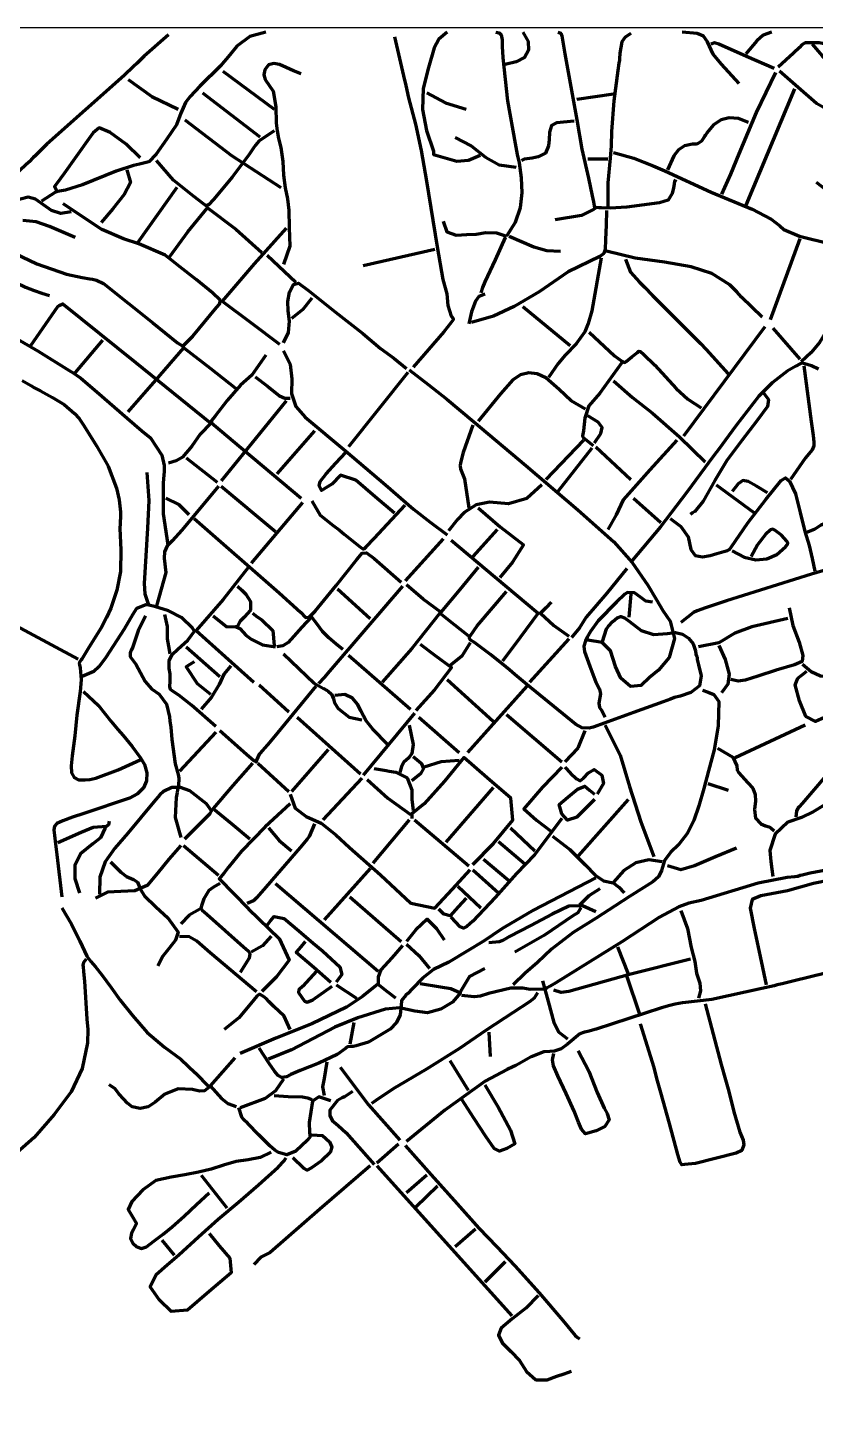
# Model space of a CAD drawing. Header units: inches. Extents: x 0 to 120, y 0 to 120.
# Drawn here: x 49.3 to 87.7, y 53 to 120 of the extents above; entities that cross this region are included whole.
import ezdxf

# ---------------------------------------------------------------- set-up
doc = ezdxf.new("R2010")
doc.units = ezdxf.units.IN
doc.header["$MEASUREMENT"] = 0
doc.layers.add('Calque 1', color=7, linetype='Continuous')

msp = doc.modelspace()

# ---------------------------------------------------------------- linework, layer by layer
msp.add_lwpolyline([(0, 0), (0, 120), (120, 120), (120, 0), (0, 0)])
at = {"layer": 'Calque 1', "color": 7, "lineweight": 70, "true_color": 0xffffff}
for points in [[(56.186, 119.646), (54.996, 118.612), (54.719, 118.337), (54.65, 118.268), (54.477, 118.098), (54.022, 117.664), (52.143, 115.994), (50.269, 114.32), (49.817, 113.883), (49.665, 113.731), (49.652, 113.719), (49.6, 113.674), (49.408, 113.468), (48.789, 112.897), (48.258, 112.68), (47.64, 112.201), (47.066, 111.642), (46.831, 111.45), (46.778, 111.352), (46.914, 110.834)], [(60.92, 119.778), (60.133, 119.565), (59.498, 119.098), (59.171, 118.671), (58.708, 118.141), (57.707, 117.154), (57.227, 116.641), (57.013, 116.355), (56.782, 115.839), (56.566, 115.273), (56.09, 114.556), (55.583, 113.841), (55.221, 113.457), (54.768, 113.343), (54.474, 113.281), (53.636, 113.009), (52.004, 112.349), (51.166, 112.09), (50.779, 112.013), (50.679, 111.989), (50.004, 111.558)], [(67.167, 119.547), (67.611, 117.649), (67.722, 117.174), (67.863, 116.586), (68.188, 115.297), (68.472, 114.012), (68.729, 112.525), (69.244, 109.325), (69.53, 107.742), (69.719, 107.039), (69.764, 106.481), (69.927, 105.96), (70.021, 105.844), (70.028, 105.768), (69.935, 105.651), (69.575, 105.186), (68.088, 103.47)], [(69.732, 119.778), (69.337, 119.437), (69.111, 119.005), (68.827, 118.062), (68.564, 117.032), (68.543, 116.008), (68.724, 114.993), (69.071, 113.99), (69.074, 113.823), (70.209, 113.504), (70.776, 113.543), (71.343, 113.794)], [(72.099, 119.778), (72.271, 119.742), (72.366, 119.653), (72.414, 119.401), (72.41, 119.283), (72.41, 119.259), (72.412, 119.207), (72.418, 119.074), (72.448, 118.543), (72.677, 116.438), (73.041, 114.35), (73.148, 113.829), (73.233, 113.414), (73.342, 112.683), (73.369, 111.949), (73.281, 111.224), (73.044, 110.52), (72.625, 109.848)], [(73.414, 119.778), (73.674, 119.326), (73.697, 118.897), (73.497, 118.546), (73.086, 118.331), (72.56, 118.199)], [(75.124, 119.778), (75.259, 119.723), (75.315, 119.601), (75.455, 118.713), (75.755, 117.115), (76.036, 115.512), (76.293, 114.089), (76.606, 112.663), (76.797, 111.808), (76.849, 111.519), (76.9, 111.229)], [(78.675, 119.712), (78.396, 119.537), (78.239, 119.305), (78.139, 118.753), (78.121, 118.478), (78.113, 118.414), (78.09, 118.27), (78.034, 117.903), (77.843, 116.427), (77.729, 114.945), (77.71, 114.249), (77.669, 113.644), (77.557, 112.439), (77.557, 111.229)], [(83.936, 117.279), (83.087, 118.218), (82.68, 118.709), (82.392, 119.308), (82.206, 119.575), (81.901, 119.703), (81.174, 119.778)], [(85.514, 119.778), (85.107, 119.627), (84.806, 119.35), (84.265, 118.725)], [(85.645, 118.002), (84.297, 118.593), (82.952, 119.191), (82.747, 119.253), (82.555, 119.186)], [(89.591, 118.923), (87.828, 119.262), (87.375, 119.259), (87.151, 119.249), (86.992, 119.159), (86.873, 119.027), (86.582, 118.759), (85.843, 118.068)], [(87.487, 119.186), (87.981, 118.629), (88.521, 118.117), (89.088, 117.516), (89.171, 116.851), (88.605, 116.226), (88.445, 116.116), (88.262, 115.987), (87.707, 116.301), (86.809, 117.085), (85.908, 117.871)], [(62.63, 117.739), (62.268, 117.898), (61.904, 118.054), (61.578, 118.205), (61.311, 118.258), (61.038, 118.178), (60.864, 117.948), (60.816, 117.695), (60.889, 117.466), (61.275, 116.905), (61.407, 116.147), (61.424, 115.37), (61.464, 114.977), (61.532, 114.595), (61.653, 114.161), (61.742, 113.485), (61.77, 112.809), (61.854, 112.201), (61.976, 111.658), (62.042, 111.106), (62.054, 110.275), (62.083, 109.353), (61.775, 108.467)], [(54.213, 117.476), (55.366, 116.645), (56.646, 116.029)], [(58.816, 117.871), (61.315, 116.029)], [(85.711, 117.805), (84.767, 115.858), (83.931, 113.861), (83.516, 112.87), (83.081, 111.887)], [(57.83, 116.818), (60.624, 114.681)], [(68.746, 116.818), (69.66, 116.329), (70.653, 116.029)], [(77.82, 116.753), (76.045, 116.49)], [(86.632, 117.016), (84.265, 111.361)], [(56.975, 115.503), (59.243, 113.765), (61.644, 112.215)], [(75.913, 115.438), (75.06, 115.365), (74.808, 115.225), (74.719, 114.912), (74.699, 114.532), (74.668, 114.243), (74.517, 113.881), (74.158, 113.705), (73.866, 113.649), (73.48, 113.594), (73.349, 113.531)], [(84.396, 115.372), (83.903, 115.569), (83.458, 115.612), (83.058, 115.508), (82.697, 115.263), (82.371, 114.883), (82.295, 114.768), (82.262, 114.715), (82.238, 114.673), (82.114, 114.473), (81.919, 114.333), (81.855, 114.324), (81.673, 114.324), (81.277, 114.237), (80.983, 114.041), (80.764, 113.763), (80.451, 113.07)], [(54.805, 113.662), (54.118, 114.327), (53.347, 114.89), (52.806, 115.121), (52.524, 114.873), (52.307, 114.582), (51.699, 113.743), (51.098, 112.898), (50.753, 112.415), (50.641, 112.27), (50.728, 112.084)], [(61.315, 114.977), (60.571, 114.469), (60.419, 114.276), (60.303, 114.111), (60.103, 113.829), (59.274, 112.714), (58.372, 111.639), (58.13, 111.379), (58.008, 111.324), (57.886, 111.417), (57.391, 111.787), (56.42, 112.57), (55.594, 113.531)], [(70.127, 114.648), (70.901, 114.248), (71.607, 113.694), (72.263, 113.323), (73.086, 113.202)], [(77.82, 113.925), (78.822, 113.647), (79.306, 113.45), (79.749, 113.272), (80.321, 113.028), (82.58, 111.991), (84.575, 111.168), (85.494, 110.67), (85.917, 110.342), (86.113, 110.173), (86.877, 109.846), (87.394, 109.725), (88.262, 109.501), (89.986, 108.993)], [(77.557, 113.596), (76.571, 113.596)], [(54.147, 113.07), (54.328, 112.465), (54.029, 111.874), (53.475, 111.184), (52.898, 110.506)], [(80.845, 112.61), (80.8, 112.487), (80.783, 112.425), (80.775, 112.374), (80.746, 112.198), (80.687, 111.92), (80.493, 111.596), (80.065, 111.464), (78.483, 111.264), (77.66, 111.206), (77.246, 111.221), (77.137, 111.231), (77.006, 111.24), (76.981, 111.233), (76.971, 111.226), (76.86, 111.138), (76.272, 110.852), (74.993, 110.637)], [(56.58, 112.215), (54.673, 109.519)], [(87.684, 112.478), (88.171, 112.094), (88.701, 111.791), (89.848, 111.343), (90.361, 111.059), (90.87, 110.685), (90.262, 109.351), (90.005, 108.666), (89.854, 107.941), (89.128, 106.891), (88.51, 105.766), (87.841, 104.677), (87.437, 104.18), (86.961, 103.733)], [(51.451, 111.032), (50.936, 110.954), (50.484, 111.104), (49.717, 111.655), (49.352, 111.738), (48.978, 111.642), (48.717, 111.497), (48.183, 111.227), (47.071, 110.803), (45.935, 110.437), (45.374, 110.238), (45.077, 110.124), (44.32, 109.646), (43.231, 107.974)], [(48.38, 109.16), (49.774, 108.503), (51.224, 108.002), (51.977, 107.83), (52.362, 107.768), (52.482, 107.751), (52.683, 107.708), (53.024, 107.54), (55.419, 105.623), (56.612, 104.66), (56.884, 104.498), (57.047, 104.651), (57.357, 104.974), (58.523, 106.374), (58.674, 106.55), (58.695, 106.728), (58.322, 107.084), (57.527, 107.743), (56.709, 108.377), (56.305, 108.699), (56.012, 108.923), (54.744, 109.473), (53.989, 109.712), (52.945, 110.171), (51.057, 111.426)], [(51.648, 109.782), (50.393, 110.324), (49.743, 110.538), (49.097, 110.602)], [(56.252, 108.862), (57.12, 110.061), (58.076, 111.228), (59.457, 110.184), (60.723, 109.059)], [(69.535, 110.571), (69.716, 110.055), (70.175, 109.889), (70.691, 109.933), (71.146, 109.946), (71.62, 110.032), (72.135, 110.013), (72.625, 109.848)], [(77.491, 111.098), (77.464, 110.387), (77.438, 109.677), (77.42, 109.202), (77.354, 108.996), (77.163, 108.861), (75.623, 108.107), (74.209, 107.139), (72.992, 106.419), (71.987, 105.949), (70.916, 105.64)], [(61.907, 110.243), (60.341, 108.504), (58.799, 106.688), (60.208, 105.624), (61.578, 104.587)], [(72.56, 109.782), (72.072, 108.695), (71.561, 107.619), (71.454, 107.354), (71.376, 107.086)], [(72.757, 109.848), (73.959, 109.324), (74.587, 109.153), (75.256, 109.125)], [(86.895, 109.717), (85.448, 105.771)], [(48.755, 108.73), (48.617, 108.641), (48.463, 108.599), (48.247, 108.602), (47.965, 108.581), (47.8, 108.402), (47.825, 108.145), (47.98, 107.915), (48.319, 107.766), (48.779, 107.582), (49.231, 107.366), (49.639, 107.203), (50.018, 107.077), (50.399, 106.955)], [(60.986, 108.928), (62.367, 107.612)], [(69.14, 109.191), (65.655, 108.401)], [(77.228, 108.796), (76.781, 106.218), (76.588, 105.598), (76.432, 105.19), (76.004, 104.613), (75.479, 104.057), (75.136, 103.657), (74.664, 102.976)], [(85.054, 105.903), (84.061, 106.883), (83.821, 107.136), (83.481, 107.48), (82.603, 108.033), (81.602, 108.352), (80.302, 108.58), (78.881, 108.77), (77.491, 109.125)], [(78.412, 108.73), (78.659, 108.101), (79.1, 107.606), (79.335, 107.373), (79.719, 106.963), (80.675, 105.996), (81.642, 105.039), (82.053, 104.62), (82.329, 104.329), (83.41, 103.141)], [(61.775, 104.653), (62.011, 105.161), (62.059, 105.703), (62.005, 106.219), (61.982, 106.674), (62.061, 107.129), (62.257, 107.497), (62.512, 107.566), (63.007, 107.187), (64.312, 106.146), (65.632, 105.118), (66.5, 104.38), (67.148, 103.918), (67.759, 103.404)], [(49.478, 104.522), (50.796, 106.427), (50.866, 106.476), (51.035, 106.562), (54.594, 103.693), (58.242, 100.752), (57.722, 100.218), (57.313, 99.62), (56.854, 99.1), (56.556, 98.914), (56.186, 98.801)], [(63.156, 106.823), (62.719, 106.274), (62.17, 105.837)], [(71.573, 107.021), (71.269, 106.914), (71.119, 106.689), (70.926, 106.158), (70.784, 105.574)], [(46.763, 106.034), (49.838, 104.249), (51.349, 103.312), (51.538, 103.195), (51.61, 103.15), (51.713, 103.081), (51.916, 102.934), (52.692, 102.268), (54.173, 100.994), (54.881, 100.376), (55.312, 100.038), (55.863, 99.183), (55.975, 98.683), (55.974, 98.402), (55.957, 98.217), (55.924, 97.841), (55.92, 96.328), (56.153, 94.822)], [(73.414, 106.429), (75.716, 104.522)], [(85.185, 105.442), (81.24, 100.116)], [(85.58, 105.377), (86.895, 103.864)], [(52.964, 104.785), (51.648, 103.207)], [(76.637, 105.179), (77.883, 104.025), (78.235, 103.765), (78.381, 103.7), (78.45, 103.756), (78.722, 103.975), (78.993, 104.193), (79.061, 104.248), (79.134, 104.227), (79.281, 104.104), (79.831, 103.57), (80.871, 102.435), (81.44, 101.919), (82.095, 101.497)], [(54.213, 101.3), (55.557, 102.84), (56.929, 104.412), (58.204, 103.416), (59.441, 102.45)], [(60.92, 104.061), (60.237, 103.077), (59.676, 102.604), (59.039, 101.854), (58.435, 101.064), (58.265, 100.879), (58.275, 100.761), (58.482, 100.586), (59.312, 99.887), (62.63, 97.091)], [(61.775, 104.259), (62.099, 103.611), (62.182, 102.91), (62.166, 102.184), (62.376, 101.554), (62.829, 101.038), (64.795, 99.404), (66.741, 97.747), (68.092, 96.567), (68.907, 95.936), (69.732, 95.316)], [(67.825, 103.207), (64.932, 99.59)], [(67.891, 103.338), (68.804, 102.626), (69.714, 101.911), (71.023, 100.826), (73.566, 98.684), (76.095, 96.526), (77.84, 94.976), (78.73, 93.965), (79.498, 92.869), (79.908, 92.18), (80.231, 91.636), (80.584, 91.108), (80.794, 90.272), (80.537, 89.345), (80.011, 88.72), (79.58, 88.363), (79.168, 87.986), (78.652, 87.927), (78.189, 88.339), (77.921, 88.903), (77.68, 89.673), (77.28, 90.081), (76.571, 90.186)], [(76.472, 101.431), (75.773, 101.835), (75.192, 102.389), (74.528, 102.958), (74.114, 103.148), (73.705, 103.196), (73.308, 103.101), (72.93, 102.859), (72.328, 102.172), (71.244, 100.839)], [(78.215, 103.667), (77.162, 102.212), (76.632, 101.584), (76.434, 100.996), (76.363, 100.379), (76.327, 100.135), (76.372, 100.028), (76.834, 99.656)], [(87.802, 103.382), (87.456, 103.534), (87.136, 103.638), (86.987, 103.661), (86.914, 103.641), (86.694, 103.526), (86.281, 103.276), (85.544, 102.706), (84.901, 102.061), (83.788, 100.636), (83.261, 99.902), (82.992, 99.539), (82.679, 99.127), (81.405, 97.41), (80.113, 95.707), (78.741, 94.066)], [(87.092, 103.535), (87.441, 100.823), (87.539, 100.146), (87.573, 99.84), (87.567, 99.637), (87.484, 99.451), (87.169, 99.052), (86.435, 98.012)], [(49.066, 102.817), (49.482, 102.578), (49.664, 102.474), (49.956, 102.315), (50.543, 101.998), (51.106, 101.648), (51.61, 101.223), (51.83, 100.97), (51.929, 100.831), (52.059, 100.629), (52.678, 99.65), (53.238, 98.647), (53.652, 97.586), (53.779, 97.024), (53.838, 96.435), (53.839, 96.13), (53.832, 95.974), (53.825, 95.87), (53.815, 95.613), (53.866, 94.581), (53.843, 93.536), (53.661, 92.621), (53.376, 91.75), (53.169, 91.292), (52.904, 90.792), (52.313, 89.822), (52.008, 89.342), (51.96, 89.267), (51.95, 89.253), (51.93, 89.223), (51.857, 89.111), (51.843, 89.051), (51.846, 89.018), (51.855, 88.983), (51.891, 88.837), (51.94, 88.257), (51.887, 87.682), (51.714, 86.537), (51.629, 85.534), (51.502, 84.556), (51.45, 84.077), (51.47, 83.734), (51.589, 83.511), (51.81, 83.397), (52.135, 83.384), (52.35, 83.413), (52.64, 83.477), (53.738, 83.884), (54.805, 84.367)], [(60.394, 103.009), (60.989, 102.553), (61.573, 102.083), (61.833, 101.969), (62.104, 101.957)], [(77.82, 102.812), (78.75, 101.994), (79.727, 101.233), (81.041, 100.085), (82.292, 98.867)], [(85.119, 102.22), (85.371, 101.901), (85.315, 101.553), (84.815, 100.88), (84.075, 99.91), (83.346, 98.93), (82.754, 97.95), (82.182, 96.956), (81.783, 96.456), (81.677, 96.377), (81.568, 96.302)], [(61.907, 101.826), (58.75, 97.946)], [(70.981, 100.642), (70.511, 99.319), (70.382, 98.818), (70.362, 98.664), (70.38, 98.517), (70.451, 98.366), (70.584, 98.032), (70.784, 96.631)], [(76.9, 99.787), (77.214, 100.242), (77.282, 100.543), (77.076, 100.795), (76.571, 101.102)], [(63.288, 100.379), (61.446, 98.275)], [(76.374, 99.919), (74.532, 98.012)], [(80.911, 99.919), (79.589, 98.478), (78.291, 97.016), (77.954, 96.291), (77.557, 95.579)], [(67.167, 96.368), (66.229, 97.168), (65.288, 97.969), (64.549, 98.217), (64.124, 97.78), (63.617, 97.47), (63.503, 97.699), (63.554, 97.912), (63.852, 98.275), (64.325, 98.803), (64.8, 99.327)], [(76.768, 99.524), (75.124, 97.42)], [(76.965, 99.59), (78.675, 98.012)], [(57.041, 99.064), (58.553, 97.88)], [(55.134, 98.34), (55.228, 96.989), (55.157, 95.642), (55, 92.948), (55.024, 92.439), (55.199, 91.962)], [(80.582, 96.105), (81.095, 95.714), (81.453, 95.212), (81.591, 94.597), (81.804, 94.302), (82.159, 94.248), (82.526, 94.305), (82.861, 94.4), (83.195, 94.501), (83.368, 94.55), (83.464, 94.605), (83.555, 94.715), (84.369, 95.897), (85.24, 97.036), (85.977, 97.955), (86.199, 98.084), (86.396, 97.932), (86.685, 97.31), (86.913, 96.392), (87.132, 95.469), (87.352, 94.791), (87.489, 94.167), (87.618, 93.54)], [(85.317, 97.354), (84.791, 97.683), (84.386, 97.912), (84.12, 97.959), (83.894, 97.802), (83.607, 97.42)], [(58.619, 97.683), (56.824, 95.537), (56.355, 95.017), (56.119, 94.77), (55.992, 94.486), (55.978, 94.172), (56.057, 93.485), (55.594, 91.863)], [(58.75, 97.683), (61.381, 95.48)], [(74.335, 97.749), (73.609, 97.081), (72.722, 96.825), (71.801, 96.896), (71.147, 96.77), (70.565, 96.4), (70.237, 96.06), (69.798, 95.513)], [(82.818, 97.749), (84.659, 96.401)], [(56.054, 97.091), (56.677, 96.787), (57.172, 96.302)], [(62.696, 96.894), (60.197, 93.935)], [(63.156, 96.96), (63.565, 96.264), (64.187, 95.773), (64.506, 95.535), (64.733, 95.339), (65.128, 95.018), (65.531, 94.704), (65.631, 94.624), (65.698, 94.629), (65.798, 94.725), (66.178, 95.128), (67.693, 96.762)], [(71.244, 96.631), (72.321, 95.701), (73.451, 94.833), (72.909, 93.987), (72.297, 93.244)], [(78.807, 97.091), (80.122, 95.907)], [(57.435, 96.105), (61.567, 92.491), (62.596, 91.542), (62.85, 91.297), (63.031, 91.311), (63.313, 91.605), (64.344, 92.847), (65.34, 94.112), (65.602, 94.419), (65.819, 94.433), (66.189, 94.169), (67.496, 93.014)], [(98.14, 96.433), (94.297, 95.333), (93.33, 95.082), (92.659, 94.902), (91.615, 94.615), (87.458, 93.403), (83.331, 92.096), (82.303, 91.755), (81.895, 91.616), (81.714, 91.528), (81.108, 91.041)], [(87.224, 95.447), (87.602, 95.584), (87.687, 95.631), (87.926, 95.801), (88.374, 95.978), (88.727, 95.708), (88.884, 95.484), (88.937, 95.4), (89.131, 95.053)], [(72.165, 95.579), (70.981, 94.263)], [(83.607, 94.526), (84.181, 94.229), (84.748, 94.102), (85.287, 94.142), (85.777, 94.35), (86.2, 94.722), (86.293, 94.841), (86.308, 94.913), (86.26, 94.998), (86.006, 95.291), (85.676, 95.536), (85.584, 95.595), (85.463, 95.549), (85.221, 95.332), (84.834, 94.828), (84.528, 94.263)], [(69.535, 95.118), (67.693, 93.08)], [(69.929, 95.053), (72.054, 93.27), (74.171, 91.494), (73.282, 90.313), (72.428, 89.167)], [(60.066, 93.737), (58.836, 92.173), (57.523, 90.658), (58.937, 89.393), (60.329, 88.148)], [(71.244, 93.737), (70.345, 92.656), (69.427, 91.552), (68.574, 92.178), (67.759, 92.883)], [(78.478, 93.672), (77.498, 92.482), (76.495, 91.313), (76.178, 90.783), (75.782, 90.318)], [(59.539, 92.817), (59.741, 92.623), (59.936, 92.424), (60.177, 92.065), (60.17, 91.641), (59.865, 91.306), (59.66, 91.108), (59.539, 90.844)], [(67.562, 92.817), (65.787, 90.745), (64.011, 88.674), (63.749, 88.377), (63.485, 88.082)], [(64.406, 92.685), (65.984, 91.239)], [(77.294, 90.121), (77.483, 90.732), (77.579, 90.87), (77.799, 91.101), (78.008, 91.279), (78.182, 91.337), (78.365, 91.277), (78.603, 91.1), (79.175, 90.665), (79.781, 90.467), (80.451, 90.515), (80.837, 90.555), (81.188, 90.474), (81.482, 90.288), (81.699, 90.012), (81.819, 89.66), (81.834, 89.523), (81.838, 89.504), (81.865, 89.43), (81.891, 89.356), (81.901, 89.244), (81.957, 88.981), (82.098, 88.459), (82.008, 87.964), (81.597, 87.634), (81.067, 87.466), (80.799, 87.39), (80.594, 87.317), (80.237, 87.187), (78.806, 86.67), (77.377, 86.149), (77.021, 86.016), (76.886, 85.965), (76.837, 85.948), (76.65, 85.899), (76.308, 85.914), (75.974, 86.103), (73.606, 88.026), (73.024, 88.518), (72.772, 88.737), (72.592, 88.892), (71.85, 89.493), (71.058, 90.066), (70.85, 90.207), (70.804, 90.295), (70.878, 90.417), (71.196, 90.88), (72.625, 92.554)], [(79.727, 92.028), (79.396, 92.08), (79.137, 92.285), (78.844, 92.492), (78.515, 92.509), (78.375, 92.428), (77.97, 92.03), (77.08, 91.124), (76.701, 90.61), (76.541, 90.326), (76.46, 90.153), (76.383, 89.887), (76.42, 89.634), (76.67, 88.918), (76.96, 88.144), (77.142, 87.801), (77.192, 87.567), (77.11, 87.125), (77.147, 86.909), (77.237, 86.782), (77.426, 86.438)], [(58.487, 85.978), (57.304, 87.023), (56.686, 87.512), (56.353, 87.727), (56.273, 87.781), (56.246, 87.934), (56.256, 88.183), (56.264, 88.555), (56.207, 88.813), (56.209, 89.186), (56.356, 89.492), (56.634, 89.743), (57.116, 90.182), (57.298, 90.437), (57.392, 90.562), (57.442, 90.621), (57.346, 90.773), (56.815, 91.285), (56.185, 91.613), (55.498, 91.829), (55.217, 91.898), (55.084, 91.914), (54.625, 91.734), (54.422, 91.427), (54.022, 90.717), (53.133, 89.348), (52.91, 89.033), (52.796, 88.89), (52.555, 88.666), (51.977, 88.411)], [(74.795, 92.028), (74.532, 91.765), (74.269, 91.502), (74.928, 90.903), (75.65, 90.384)], [(78.675, 92.422), (78.576, 91.304)], [(48.098, 91.239), (51.78, 89.266)], [(55.068, 91.37), (54.713, 90.639), (54.453, 89.866), (54.365, 89.682), (54.339, 89.631), (54.32, 89.558), (54.322, 89.402), (54.347, 89.344), (54.588, 89.011), (55.042, 88.176), (55.349, 87.811), (55.734, 87.56), (56.09, 87.07), (56.222, 86.455), (56.253, 86.243), (56.289, 85.948), (56.348, 85.355), (56.508, 84.173), (56.645, 83.648), (56.679, 83.468), (56.662, 83.095), (56.626, 82.901), (56.599, 82.781), (56.552, 82.537), (56.512, 81.553), (56.778, 80.586)], [(55.988, 91.436), (56.122, 90.852), (56.124, 90.253), (56.18, 89.89), (56.252, 89.529)], [(58.356, 91.37), (59.021, 90.838), (59.435, 90.849), (59.648, 90.754), (59.812, 90.571), (59.945, 90.436), (60.196, 90.233), (60.749, 89.955), (61.381, 89.858)], [(60.263, 91.502), (60.489, 91.33), (60.725, 91.176), (61.248, 90.655), (61.315, 89.923)], [(64.669, 89.726), (64.321, 90.01), (63.98, 90.3), (63.677, 90.615), (63.409, 90.961), (63.138, 91.327), (62.672, 90.819), (62.284, 90.389), (61.996, 90.068), (61.743, 89.917), (61.446, 89.858)], [(70.784, 90.384), (70.097, 90.926), (69.378, 91.493), (68.01, 89.779), (66.576, 88.148)], [(86.303, 91.239), (84.558, 90.841), (83.726, 90.526), (82.948, 90.057), (81.963, 89.858)], [(86.369, 91.765), (86.544, 90.906), (86.859, 90.087), (87.043, 89.436), (87.008, 89.145), (86.636, 88.984), (85.734, 88.73), (84.842, 88.428), (84.227, 88.239), (83.885, 88.195), (83.541, 88.279)], [(57.041, 89.858), (58.685, 88.411)], [(68.417, 89.989), (69.16, 89.442), (69.944, 88.864), (69.116, 87.768), (68.22, 86.767)], [(70.85, 90.055), (70.453, 89.411), (69.863, 88.937)], [(75.65, 90.252), (73.743, 88.148)], [(82.949, 89.923), (83.267, 89.253), (83.457, 88.536), (83.396, 88.052), (83.081, 87.622)], [(57.435, 89.134), (57.22, 88.997), (57.042, 88.883), (57.572, 88.085), (58.224, 87.556)], [(61.775, 89.529), (63.273, 88.102), (63.717, 87.827), (63.898, 87.741), (63.952, 87.711), (64.111, 87.551), (64.206, 87.324), (64.262, 87.134), (64.426, 86.857), (64.964, 86.444), (65.589, 86.307)], [(64.932, 89.463), (67.956, 86.833)], [(109.516, 86.833), (108.921, 87.401), (108.185, 87.685), (107.074, 87.891), (104.956, 88.327), (102.831, 88.695), (101.159, 88.829), (99.987, 89.01), (98.823, 89.202), (97.604, 89.244), (96.381, 89.039), (95.18, 88.675), (92.948, 87.933), (90.699, 87.242), (88.848, 86.712), (88.245, 86.488), (87.648, 86.231), (87.178, 86.476), (86.881, 87.23), (86.671, 88.015), (86.795, 88.341), (87.009, 88.507), (87.224, 88.674)], [(59.211, 88.937), (58.876, 88.534), (58.642, 88.028), (58.273, 87.411), (57.764, 86.833)], [(89.788, 88.937), (88.936, 88.603), (88.396, 88.419), (87.902, 88.439), (87.448, 88.641), (87.026, 89.003)], [(63.353, 87.951), (61.479, 85.682), (61.01, 85.115), (60.839, 84.909), (60.79, 84.857), (60.59, 84.646), (60.459, 84.349), (60.45, 84.248), (60.329, 84.319), (59.979, 84.63), (58.685, 85.781)], [(60.592, 88.016), (62.038, 86.701)], [(69.732, 88.279), (71.968, 86.241)], [(73.612, 87.951), (70.718, 84.728)], [(52.043, 87.688), (52.768, 87.001), (53.395, 86.226), (53.709, 85.84), (53.968, 85.542), (54.411, 85.019), (54.819, 84.467), (55.014, 84.14), (55.132, 83.738), (55.112, 83.348), (54.958, 82.995), (54.678, 82.703), (54.278, 82.495), (52.058, 81.756), (51.505, 81.567), (51.034, 81.397), (50.757, 81.268), (50.628, 81.137), (50.6, 80.961), (50.632, 80.699), (50.683, 80.282), (50.743, 79.764), (50.991, 77.692)], [(66.839, 85.123), (66.126, 85.862), (65.789, 86.259), (65.537, 86.749), (65.388, 87.058), (65.128, 87.359), (64.757, 87.541), (64.274, 87.49)], [(82.16, 87.753), (82.432, 87.652), (82.712, 87.546), (82.958, 87.198), (82.92, 86.021), (82.723, 84.849), (82.45, 83.823), (82.221, 82.969), (81.978, 82.119), (81.73, 81.404), (81.42, 80.789), (80.984, 80.233), (80.613, 79.868), (80.315, 79.463), (80.163, 78.971), (80.011, 78.664), (79.741, 78.418), (79.295, 78.144), (78.598, 77.711), (77.912, 77.26), (76.991, 76.653), (75.861, 75.957), (74.805, 75.149), (74.138, 74.508), (73.525, 73.986), (72.954, 73.418)], [(68.154, 86.635), (65.655, 83.611)], [(72.625, 86.57), (75.321, 84.268)], [(62.433, 86.438), (65.523, 83.676)], [(67.891, 86.044), (68.09, 85.11), (68.013, 84.665), (67.871, 84.455), (67.636, 84.255), (67.511, 84.033), (67.43, 83.742)], [(68.351, 86.438), (70.324, 84.728)], [(76.439, 85.781), (76.089, 84.932), (75.453, 84.268)], [(77.426, 86.044), (78.151, 84.586), (78.608, 83.071), (79.164, 81.342), (79.793, 79.665)], [(87.158, 86.044), (83.738, 84.465)], [(58.487, 85.715), (56.712, 83.808)], [(63.945, 84.86), (62.17, 82.821)], [(70.981, 79.271), (71.991, 80.299), (72.929, 81.424), (72.827, 82.503), (71.682, 83.495), (70.547, 84.478), (69.604, 83.319), (68.611, 82.226), (68.011, 81.733), (68.012, 81.626), (68.022, 81.506)], [(68.088, 84.531), (68.465, 84.196), (68.583, 83.938), (68.437, 83.68), (68.022, 83.348)], [(82.884, 84.926), (83.638, 84.496), (83.832, 84.064), (83.85, 83.865), (83.905, 83.739), (84.37, 83.247), (84.602, 82.986), (84.723, 82.68), (84.739, 82.359), (84.684, 81.946), (84.736, 81.522), (84.998, 81.246), (85.218, 81.152), (85.399, 81.101), (85.485, 81.052), (85.645, 80.915)], [(97.548, 84.794), (95.96, 84.336), (94.348, 83.982), (92.772, 83.627), (91.266, 83.288), (89.764, 82.933), (88.957, 82.69), (88.512, 82.44), (88.081, 82.16), (87.542, 81.834), (86.977, 81.561), (86.303, 81.323), (85.691, 80.751), (85.437, 79.947), (85.481, 79.418), (85.53, 79.049), (85.58, 78.679)], [(60.263, 84.202), (59.318, 83.106), (58.361, 81.996), (59.238, 81.265), (60.131, 80.52)], [(60.526, 84.202), (62.038, 82.821)], [(66.181, 83.939), (66.772, 83.837), (66.921, 83.816), (67.243, 83.765), (67.793, 83.484), (68.01, 82.902), (68.024, 82.579), (68.019, 82.442), (68.088, 81.901)], [(70.324, 84.334), (69.451, 84.262), (68.614, 84.005)], [(75.321, 84.005), (74.374, 83.035), (73.461, 81.978), (74.081, 81.423), (74.762, 80.915)], [(75.453, 84.005), (75.741, 83.717), (76.022, 83.436), (76.2, 83.338), (76.285, 83.412), (76.375, 83.477), (76.615, 83.733), (76.891, 83.892), (77.268, 83.622), (77.334, 83.204), (77.031, 82.69)], [(88.441, 83.931), (87.289, 82.575), (86.998, 82.239), (86.851, 82.073), (86.797, 82.01), (86.724, 81.865), (86.698, 81.572)], [(65.589, 83.479), (63.682, 81.441)], [(65.852, 83.413), (66.852, 82.494), (67.956, 81.704)], [(82.423, 83.216), (83.41, 82.887)], [(56.975, 80.52), (57.797, 81.342), (58.205, 81.75), (58.272, 81.859), (58.198, 81.992), (58.034, 82.227), (57.214, 82.853), (56.769, 83.022), (56.337, 83.014), (55.939, 82.823), (55.761, 82.66), (55.471, 82.319), (54.201, 80.795), (53.57, 80.067), (53.101, 79.395), (52.833, 78.658), (52.832, 77.824)], [(62.104, 82.69), (62.349, 82.006), (62.882, 81.6), (63.608, 81.281), (64.322, 80.715), (64.978, 80.102), (66.486, 78.773), (67.963, 77.38), (69.138, 77.143), (69.994, 78.075), (70.85, 79.008)], [(71.968, 83.019), (69.666, 80.356)], [(76.9, 82.427), (76.467, 81.994), (76.042, 81.569), (75.587, 81.429), (75.315, 81.733), (75.186, 82.182), (75.611, 82.54), (76.074, 82.93), (76.435, 83.083), (76.652, 82.888), (76.9, 82.69)], [(78.544, 82.427), (76.111, 79.698)], [(62.104, 82.23), (60.884, 81.107), (59.727, 79.924), (59.107, 79.137), (58.887, 78.867), (58.644, 78.573), (60.076, 77.108), (61.558, 75.674), (62.054, 74.618), (61.428, 73.799), (60.723, 73.089)], [(53.292, 81.375), (53.265, 81.199), (53.162, 81.122), (52.52, 81.064), (51.939, 80.831), (50.794, 80.323)], [(63.288, 81.243), (63.031, 80.626), (62.92, 80.502), (62.579, 80.094), (61.647, 79.004), (60.704, 77.924), (60.468, 77.655), (60.371, 77.547), (60.308, 77.5), (60, 77.364)], [(67.891, 81.441), (66.115, 79.336)], [(68.154, 81.441), (70.784, 79.205)], [(75.321, 81.506), (73.983, 79.747), (73.117, 78.828), (72.069, 77.658), (70.985, 76.519), (70.693, 76.254), (70.532, 76.179), (70.371, 76.239), (69.929, 76.706)], [(53.095, 81.046), (52.88, 80.574), (52.494, 80.273), (51.905, 79.783), (51.625, 79.22), (51.617, 78.588), (51.846, 77.89)], [(61.052, 81.046), (61.566, 80.443), (62.17, 79.928)], [(72.823, 81.046), (74.006, 79.928)], [(74.861, 80.651), (75.702, 80.004), (76.452, 79.256), (76.934, 78.748), (77.336, 78.471), (77.813, 78.385), (78.093, 78.163), (78.346, 77.89)], [(56.778, 80.191), (56.2, 79.524), (55.644, 78.843), (55.144, 78.242), (54.544, 77.99), (53.864, 77.956), (53.22, 77.921), (52.635, 77.627)], [(56.909, 80.191), (58.619, 78.744)], [(72.231, 80.388), (73.513, 79.303)], [(83.804, 80.06), (82.782, 79.638), (81.769, 79.198), (81.104, 79.015), (80.451, 79.205)], [(53.358, 79.402), (53.859, 78.899), (54.139, 78.685), (54.475, 78.544), (54.667, 78.414), (54.812, 78.048), (55.02, 77.737), (55.558, 77.204), (56.147, 76.668), (56.654, 75.98), (56.528, 75.592), (56.232, 75.219), (55.898, 74.815), (55.66, 74.339)], [(65.984, 79.073), (63.748, 76.574)], [(71.507, 79.534), (72.724, 78.514)], [(80.188, 79.402), (79.544, 79.489), (78.916, 79.346), (78.331, 78.984), (77.82, 78.416)], [(76.965, 78.613), (73.939, 77.049), (72.476, 76.193), (72.151, 75.979), (71.944, 75.837), (71.53, 75.553), (69.825, 74.521), (69.074, 74.161), (68.533, 73.734), (68.056, 73.243), (67.819, 72.995), (67.727, 72.905), (67.515, 72.644), (67.502, 72.403), (67.45, 71.959), (67.267, 71.574), (66.963, 71.257), (65.902, 70.629), (65.313, 70.442), (65.166, 70.414), (65.117, 70.414), (64.9, 70.403), (64.882, 70.393), (64.795, 70.319), (64.389, 70.027), (63.499, 69.605), (62.578, 69.25), (62.133, 69.043), (61.928, 68.939), (61.691, 68.902), (61.51, 68.995), (61.332, 69.218), (61.082, 69.586), (60.592, 70.327)], [(88.171, 78.992), (87.396, 78.851), (87.004, 78.752), (86.911, 78.728), (86.8, 78.687), (86.773, 78.682), (86.766, 78.681), (86.641, 78.676), (86.277, 78.645), (84.861, 78.357), (82.089, 77.523), (81.493, 77.381), (81.002, 77.204), (80.07, 76.705), (78.24, 75.506), (76.096, 74.17), (75.019, 73.513), (74.748, 73.351), (74.608, 73.27), (74.453, 73.21), (73.776, 73.194), (73.417, 73.251), (72.839, 73.257), (71.749, 72.987), (71.341, 72.866), (71.044, 72.822), (70.455, 72.892)], [(70.981, 79.008), (72.231, 77.89)], [(88.802, 78.876), (88.63, 78.609), (88.351, 78.514), (87.563, 78.351), (86.29, 77.994), (84.989, 77.743), (84.567, 77.568), (84.473, 77.144), (84.674, 76.154), (84.965, 74.787), (85.251, 73.418)], [(58.685, 78.35), (58.363, 78.164), (58.147, 78.006), (57.893, 77.597), (57.789, 77.256), (57.759, 77.149), (57.822, 77.046), (58.043, 76.85), (58.933, 76.06), (59.831, 75.263), (60.056, 75.063), (60.134, 74.92), (60.103, 74.709), (59.671, 74.01)], [(61.381, 78.35), (66.378, 74.076)], [(70.258, 78.218), (71.376, 77.166)], [(77.163, 78.087), (76.623, 77.751), (76.176, 77.298)], [(50.991, 77.166), (51.458, 76.367), (51.873, 75.541), (52.215, 74.812), (52.408, 74.546), (52.636, 74.296), (52.944, 73.897), (53.387, 73.283), (53.835, 72.674), (54.428, 71.916), (55.149, 71.09), (55.989, 70.375), (56.786, 69.797), (57.47, 69.128), (58.154, 68.434), (57.926, 68.263), (57.696, 68.239), (57.351, 68.323), (56.648, 68.349), (56.01, 68.101), (55.534, 67.708), (55.197, 67.482), (54.795, 67.398), (54.418, 67.479), (54.193, 67.658), (53.997, 67.862), (53.775, 68.094), (53.575, 68.365), (53.292, 68.552)], [(57.698, 77.101), (57.185, 76.806), (56.778, 76.377)], [(64.997, 77.692), (67.496, 75.522)], [(70.653, 77.627), (70.278, 77.205), (69.889, 76.767), (69.58, 76.848), (69.337, 77.101)], [(76.965, 76.969), (76.316, 77.251), (75.651, 77.244), (74.846, 76.852), (73.814, 76.304), (72.775, 75.765), (72.518, 75.627), (72.391, 75.558), (72.267, 75.509), (71.77, 75.457)], [(76.242, 77.166), (76.098, 76.917), (75.849, 76.769), (74.465, 75.835), (73.02, 74.996)], [(60.986, 76.311), (61.147, 76.522), (61.315, 76.741), (61.808, 76.634), (62.513, 76.046), (63.216, 75.448), (63.677, 75.074), (64.117, 74.669), (64.521, 74.284), (64.613, 73.916), (64.34, 73.55)], [(69.6, 75.588), (69.241, 76.142), (68.769, 76.614), (68.208, 76.098), (67.759, 75.522)], [(81.108, 77.035), (81.42, 76.149), (81.61, 75.23), (81.777, 74.554), (81.872, 73.983), (82.033, 73.488), (82.053, 73.116), (81.963, 72.76)], [(56.712, 75.785), (57.182, 75.761), (57.559, 75.555), (58.212, 74.98), (60.46, 73.089)], [(61.183, 75.785), (60.756, 75.308), (60.197, 74.996)], [(62.827, 75.522), (62.618, 75.266), (62.397, 74.996), (63.244, 74.266), (64.077, 73.55)], [(67.562, 75.325), (67.04, 74.729), (66.505, 74.146), (66.376, 73.786), (66.378, 73.418)], [(67.759, 75.391), (68.366, 74.844), (68.877, 74.207)], [(78.018, 75.259), (78.544, 73.944)], [(52.175, 74.667), (52.048, 74.508), (52.016, 74.375), (52.025, 74.29), (52.051, 74.06), (52.094, 73.599), (52.216, 71.75), (52.251, 71.245), (52.244, 70.586), (51.989, 69.349), (51.442, 68.209), (50.621, 67.098), (49.65, 65.977), (48.543, 65.014), (47.909, 64.625), (47.567, 64.461), (47.439, 64.401), (47.273, 64.188), (47.18, 63.955), (46.98, 63.817)], [(81.568, 74.667), (78.599, 73.915), (75.652, 73.083), (75.276, 73.041), (74.927, 73.155)], [(63.386, 74.076), (62.713, 73.341), (62.526, 73.174), (62.504, 73.048), (62.653, 72.825), (62.793, 72.615), (62.931, 72.578), (63.2, 72.687), (64.143, 73.352)], [(88.935, 74.169), (86.615, 73.607), (86.035, 73.467), (85.792, 73.409), (85.641, 73.373), (85.039, 73.229), (82.618, 72.707), (81.188, 72.534), (80.83, 72.472), (80.574, 72.412), (80.169, 72.301), (78.577, 71.77), (76.983, 71.25), (76.576, 71.146), (76.423, 71.111), (76.373, 71.098), (76.187, 71.027), (75.582, 70.527), (75.288, 70.293), (74.937, 70.189), (74.735, 70.176), (74.436, 70.16), (73.815, 69.914), (73.226, 69.564), (73.074, 69.489), (72.928, 69.426), (72.65, 69.3), (71.586, 68.722), (69.63, 67.317), (67.759, 65.79)], [(71.573, 74.207), (70.821, 73.818), (70.39, 73.089)], [(78.478, 73.813), (79.07, 72.037)], [(67.233, 72.76), (66.834, 73.074), (66.368, 73.439), (65.624, 72.839), (64.832, 72.334), (63.146, 71.518), (61.396, 70.819), (59.671, 70.064)], [(68.417, 73.484), (69.418, 73.317), (69.92, 73.24), (70.39, 73.024), (69.999, 72.571), (69.422, 72.223), (68.772, 72.051), (68.163, 72.126), (67.425, 72.291), (66.735, 72.229), (65.383, 71.804), (64.271, 71.354), (63.214, 70.797), (62.159, 70.243), (61.052, 69.801)], [(64.34, 73.418), (65.326, 72.76)], [(74.368, 73.615), (74.648, 72.596), (74.926, 71.577), (75.165, 71.105), (75.584, 70.788)], [(62.104, 71.248), (61.809, 71.887), (61.304, 72.363), (61.055, 72.603), (60.943, 72.733), (60.802, 72.84), (60.642, 72.937), (60.603, 72.963), (60.485, 72.861), (60.187, 72.512), (59.602, 71.811), (58.882, 71.248)], [(74.138, 73.024), (73.973, 72.768), (73.739, 72.581), (72.952, 72.066), (71.631, 71.207), (70.329, 70.319), (68.731, 69.308), (67.102, 68.349), (66.259, 67.79), (66.154, 67.711), (66.05, 67.631)], [(82.292, 72.497), (83.059, 69.533), (83.277, 68.798), (83.431, 68.222), (83.68, 67.226), (83.975, 66.25), (84.128, 65.849), (84.171, 65.633), (84.066, 65.349), (83.8, 65.217), (81.816, 64.724), (81.284, 64.664), (81.147, 64.657), (81.067, 64.782), (80.963, 65.159), (80.552, 66.67), (80.13, 68.18), (79.934, 68.859), (79.799, 69.397), (79.135, 71.511)], [(65.195, 71.577), (64.997, 70.525)], [(71.77, 71.117), (71.836, 69.933)], [(59.408, 69.867), (58.211, 68.498), (58.762, 67.887), (59.073, 67.635), (59.474, 67.5)], [(69.863, 69.736), (70.751, 68.289)], [(76.111, 70.196), (76.623, 69.206), (77.037, 68.169), (77.38, 67.407), (77.52, 67.148), (77.62, 66.843), (77.41, 66.514), (76.984, 66.301), (76.46, 66.158), (76.264, 66.397), (76.132, 66.733), (75.913, 67.261), (75.522, 68.126), (75.124, 68.988), (74.914, 69.469), (74.864, 69.762), (74.927, 70.064)], [(63.879, 69.67), (63.758, 68.852), (63.679, 68.445), (63.748, 68.026)], [(64.537, 69.407), (65.914, 67.574), (67.43, 65.856)], [(61.775, 68.815), (61.385, 68.263), (60.888, 67.874), (59.671, 67.434)], [(71.573, 68.552), (72.213, 67.465), (72.81, 66.349), (73.026, 65.677), (72.836, 65.555), (72.635, 65.448), (72.286, 65.317), (72.018, 65.456), (71.612, 66.039), (71.032, 66.933), (70.455, 67.829)], [(64.077, 67.763), (63.496, 67.97), (63.18, 67.756), (63.016, 66.714), (63.044, 66.23), (63.066, 66.013), (62.944, 65.851), (62.37, 65.327), (61.93, 65.142), (61.525, 65.254), (61.349, 65.37), (61.105, 65.576), (60.569, 66.111), (60.043, 66.659), (59.827, 66.868), (59.756, 66.978), (59.605, 67.434)], [(61.315, 68.026), (62.006, 67.987), (62.696, 67.97), (62.939, 67.922), (63.156, 67.829)], [(65.129, 68.223), (64.738, 67.97), (64.636, 67.915), (64.396, 67.781), (64.035, 67.307), (64.021, 67.049), (64.136, 66.808), (64.435, 66.566), (64.827, 66.219), (66.181, 64.672)], [(63.156, 66.119), (63.668, 66.082), (64.012, 65.775), (64.125, 65.519), (64.048, 65.249), (63.62, 64.853), (63.137, 64.505), (62.922, 64.399), (62.753, 64.497), (62.236, 65.001)], [(61.183, 65.264), (60.642, 65.01), (60.062, 64.898), (59.473, 64.812), (58.858, 64.645), (58.258, 64.449), (57.633, 64.292), (56.978, 64.162), (56.318, 64.056), (55.57, 63.888), (54.929, 63.444), (54.399, 62.866), (54.217, 62.482), (54.41, 62.156), (54.619, 61.803), (54.553, 61.662), (54.479, 61.508), (54.374, 61.329), (54.336, 61.069), (54.446, 60.849), (54.633, 60.66), (54.864, 60.589), (55.104, 60.661), (55.469, 60.936), (55.919, 61.284), (56.359, 61.643), (56.94, 62.161), (57.55, 62.725), (58.159, 63.291)], [(58.159, 61.319), (58.653, 60.718), (59.159, 60.104), (59.226, 59.392), (58.164, 58.49), (57.105, 57.589), (56.314, 57.517), (55.748, 58.073), (55.284, 58.72), (55.586, 59.322), (56.109, 59.788), (56.69, 60.28), (57.641, 61.147), (58.602, 62.006), (59.582, 62.841), (60.56, 63.68), (61.51, 64.548), (61.813, 64.852), (61.861, 64.926), (61.907, 65.001)], [(67.365, 65.659), (66.313, 64.738)], [(67.693, 65.593), (68.954, 64.17), (70.217, 62.751), (71.28, 61.578), (72.146, 60.656), (73.021, 59.742), (74.215, 58.432), (75.357, 57.077), (75.96, 56.343), (76.066, 56.264), (76.176, 56.189)], [(65.984, 64.606), (63.55, 62.503), (61.121, 60.394), (60.676, 60.164), (60.329, 59.806)], [(66.313, 64.606), (72.888, 57.307)], [(57.764, 64.146), (59.013, 62.568)], [(68.746, 64.146), (67.759, 63.291)], [(69.272, 63.62), (68.22, 62.601)], [(55.857, 60.99), (56.449, 60.266)], [(71.113, 61.516), (70.127, 60.661)], [(72.56, 59.938), (71.573, 58.951)], [(74.171, 58.294), (73.571, 57.685), (72.894, 57.165), (72.357, 56.707), (72.238, 56.359), (72.419, 55.997), (72.84, 55.577), (73.258, 55.127), (73.603, 54.593), (74.052, 54.193), (74.605, 54.193), (75.072, 54.362), (75.427, 54.487), (75.782, 54.611)]]:
    msp.add_lwpolyline(points, dxfattribs=at)

doc.saveas('drawing.dxf')
